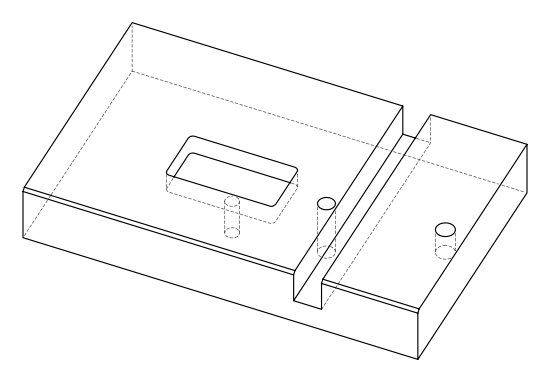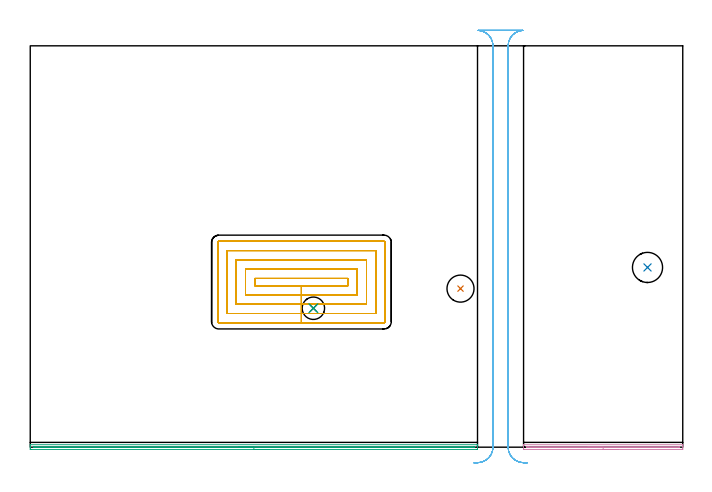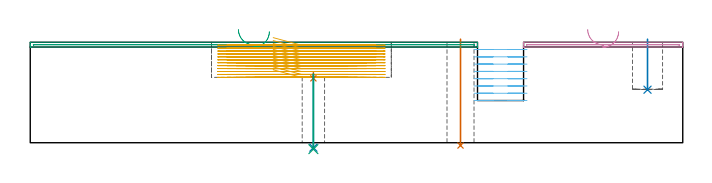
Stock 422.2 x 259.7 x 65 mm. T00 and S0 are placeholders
(PLAN: 9 operations, 7 tool changes, 46 min)
(1 INDEXABLE_INSERT_DRILL_THROUGH_HOLE_FROM_SOLID | STEP1HOLE_1 | NXT0302_006 | 0.28 min | 15605 mm3)
(2 INDEXABLE_INSERT_DRILL_BLIND_HOLE_FROM_SOLID | STEP1POCKET | NXT0302_010 | 0.13 min | 9086 mm3)
(3 AREA_MILL | FG_CHAMFER_SURFACE | UGT0205_001 | 4.77 min | 1398 mm3)
(4 AREA_MILL_1 | FG_CHAMFER_SURFACE_1 | UGT0205_001 | 1.79 min | 511 mm3)
(5 MILL_RECTANGULAR_POCKET | POCKET_RECTANGULAR_STRAIGHT | NXT0201_009 | Follow Part, ap 2, ae 75% | 28.64 min | 159825 mm3)
(6 MILL_RECTANGULAR_SLOT | SLOT_RECTANGULAR | UGT0201_094 | Follow Part, ap 5, ae 75% | 9.96 min | 291763 mm3)
(7 SPOT_DRILL | STEP1HOLE | NXT0321_9005460120000 | 0.03 min | 15 mm3)
(8 DRILL_THROUGH_HOLE_INTO_CENTER | STEP1HOLE | NXT0301_065 | 0.2 min | 2894 mm3)
(9 DRILL_TO_ENLARGE_THROUGH_HOLE | STEP1HOLE | NXT0301_106 | 0.2 min | 4045 mm3)
(TOOL NXT0302_006 | Index. Insert Drill 17.5mm [880-D1750L25-05] | D17.5 PA176 FL88 Z2)
(TOOL NXT0302_010 | Index. Insert Drill 19.5mm [880-D1950L25-05] | D19.5 PA176 FL98 Z2)
(TOOL UGT0205_001 | Chamfer Mill 20 x 3 x 45 deg. | D20 FL50 Z2)
(TOOL NXT0201_009 | ENDMILL 8mm [2P460-0800-NA 1630] | D8 FL26 Z6)
(TOOL UGT0201_094 | End mill 20 mm | D20 FL38 Z4)
(TOOL NXT0321_9005460120000 | NC Spot Drill, 142deg, 12mm, Carbide, Uncoated | D12 PA142 FL30 Z2)
(TOOL NXT0301_065 | Carbide Drill 9.4mm [860.1-0940-075A1-MM 2214] | D9.4 PA140 FL98 Z2)
(TOOL NXT0301_106 | Carbide Drill 14.5mm [860.1-1450-073A1-MM 2214] | D14.5 PA140 FL83 Z2)
(OP 1 INDEXABLE_INSERT_DRILL_THROUGH_HOLE_FROM_SOLID)
G17 G21 G94 G90
T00 M6
G54
G17 G0 G90 X278.4 Y102.6 S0 M3
G43 Z75. H1
G94 G81 G98 Z-1.806 F250. R67.
G80
M5
M2
(OP 2 INDEXABLE_INSERT_DRILL_BLIND_HOLE_FROM_SOLID)
G17 G21 G94 G90
T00 M6
G54
G17 G0 G90 X399.4 Y116.3 S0 M3
G43 Z75. H1
G94 G81 G98 Z34.3 F250. R67.
G80
M5
M2
(OP 3 AREA_MILL)
G17 G21 G94 G90
T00 M6
G54
G17 G0 G90 X154.7 Y-1.5 S1061 M3
G43 Z75. H0
Z71.9
G94 G1 X154.662 Z71.028 F250.
X154.548 Z70.164
X154.359 Z69.312
X154.097 Z68.48
X153.763 Z67.674
X153.36 Z66.9
X152.892 Z66.164
X152.36 Z65.472
X151.771 Z64.829
X151.128 Z64.24
X150.436 Z63.708
X149.7 Z63.24
X148.926 Z62.837
X148.12 Z62.503
X147.288 Z62.241
X146.436 Z62.052
X145.572 Z61.938
X144.7 Z61.9
X0.603
X0.284 Y-1.499 Z61.901
X0.031 Y-1.494 Z61.904
X0.004 Y-1.492 Z61.906
X0. Y-1.251 Z62.146
Y-0.687 Z62.709
Y-0.384 Z63.012
Y0.224 Z63.624
Y1.425 Z64.824
X0.001 Y1.513 Z64.905
X0.004 Y1.555 Z64.947
X0.01 Y1.597 Z64.988
X0.156 Y1.6 Z65.
X289.244
X289.39 Y1.597 Z64.988
X289.397 Y1.514 Z64.906
X289.4 Y1.425 Z64.824
Y0.225 Z63.624
Y-0.384 Z63.012
Y-0.687 Z62.709
X289.397 Y-1.251 Z62.146
X289.395 Y-1.492 Z61.906
X289.369 Y-1.494 Z61.904
X289.115 Y-1.5 Z61.9
X144.7
Y-0.086 Z63.314
X2.387
X2.079 Y-0.084 Z63.316
X2.03 Y-0.081 Z63.319
X2.012 Y-0.079 Z63.321
X2.009 Y-0.07 Z63.33
X2.003 Y-0.011 Z63.389
X2.01 Y0.166 Z63.566
X2.027 Y0.179 Z63.579
X2.047 Y0.182 Z63.582
X2.095 Y0.184 Z63.584
X2.192 Y0.185 Z63.585
X2.387 Y0.186 Z63.586
X287.013 Y0.185 Z63.585
X287.321 Y0.184 Z63.584
X287.37 Y0.181 Z63.581
X287.388 Y0.179 Z63.579
X287.391 Y0.17 Z63.57
X287.398 Y0.109 Z63.509
X287.397 Y-0.045 Z63.355
X287.394 Y-0.071 Z63.329
X287.391 Y-0.078 Z63.322
X287.38 Y-0.08 Z63.32
X287.292 Y-0.083 Z63.317
X287.013 Y-0.085 Z63.315
X286.707 Y-0.086 Z63.314
X144.7
X143.828 Z63.352
X142.964 Z63.466
X142.112 Z63.655
X141.28 Z63.917
X140.474 Z64.251
X139.7 Z64.654
X138.964 Z65.123
X138.272 Z65.654
X137.629 Z66.243
X137.04 Z66.886
X136.508 Z67.578
X136.04 Z68.314
X135.637 Z69.088
X135.303 Z69.894
X135.041 Z70.726
X134.852 Z71.578
X134.738 Z72.443
X134.7 Z73.314
G0 Z75.
M5
M2
(OP 4 AREA_MILL_1)
G17 G21 G94 G90
T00 M6
G54
G17 G0 G90 X380.7 Y-1.5 S1061 M3
G43 Z75. H0
Z71.9
G94 G1 X380.662 Z71.028 F250.
X380.548 Z70.164
X380.359 Z69.312
X380.097 Z68.48
X379.763 Z67.674
X379.36 Z66.9
X378.892 Z66.164
X378.36 Z65.472
X377.771 Z64.829
X377.128 Z64.24
X376.436 Z63.708
X375.7 Z63.24
X374.926 Z62.837
X374.12 Z62.503
X373.288 Z62.241
X372.436 Z62.052
X371.572 Z61.938
X370.7 Z61.9
X319.81
X319.492 Y-1.499 Z61.901
X319.238 Y-1.494 Z61.904
X319.205 Y-1.492 Z61.906
X319.2 Y-1.251 Z62.146
Y0.484 Z63.878
Y1.417 Z64.816
X319.203 Y1.51 Z64.902
X319.21 Y1.597 Z64.988
X319.364 Y1.6 Z65.
X422.036
X422.19 Y1.597 Z64.988
X422.197 Y1.51 Z64.902
X422.2 Y1.417 Z64.816
Y1.12 Z64.52
Y0.484 Z63.878
Y-0.702 Z62.695
X422.197 Y-1.251 Z62.146
X422.195 Y-1.492 Z61.906
X422.162 Y-1.494 Z61.904
X421.908 Y-1.5 Z61.9
X370.7
Y-0.086 Z63.314
X321.596 Y-0.085 Z63.315
X321.288 Y-0.084 Z63.316
X321.234 Y-0.081 Z63.319
X321.213 Y-0.079 Z63.321
X321.21 Y-0.069 Z63.331
X321.204 Y-0.003 Z63.397
X321.213 Y0.179 Z63.579
X321.397 Y0.182 Z63.582
X321.596 Y0.184 Z63.584
X321.903 Y0.185 Z63.585
X322.182 Y0.186 Z63.586
X419.804 Y0.185 Z63.585
X420.113 Y0.184 Z63.584
X420.166 Y0.181 Z63.581
X420.187 Y0.179 Z63.579
X420.19 Y0.169 Z63.569
X420.197 Y0.102 Z63.502
X420.192 Y-0.051 Z63.349
X420.19 Y-0.073 Z63.327
X420.17 Y-0.079 Z63.321
X420.083 Y-0.081 Z63.319
X419.804 Y-0.084 Z63.316
X419.497 Y-0.086 Z63.314
X419.191
X370.7
X369.828 Z63.352
X368.964 Z63.466
X368.112 Z63.655
X367.28 Z63.917
X366.474 Z64.251
X365.7 Z64.654
X364.964 Z65.123
X364.272 Z65.654
X363.629 Z66.243
X363.04 Z66.886
X362.508 Z67.578
X362.04 Z68.314
X361.637 Z69.088
X361.303 Z69.894
X361.041 Z70.726
X360.852 Z71.578
X360.738 Z72.443
X360.7 Z73.314
G0 Z75.
M5
M2
(OP 5 MILL_RECTANGULAR_POCKET)
G17 G21 G94 G90
T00 M6
G54
G17 G0 G90 X157.194 Y104.5 S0 M3
G43 Z75. H1
Z68.
G94 G1 X175.45 Z63.108 F250.
X205.6 F500.
Y109.2
X145.3
Y104.5
X175.45
Y98.5
X211.6
Y115.2
X139.3
Y98.5
X175.45
Y92.5
X217.6
Y121.2
X133.3
Y92.5
X175.45
Y86.5
X223.6
Y127.2
X127.3
Y86.5
X175.45
Y80.5
X228.9
G3 X229.6 Y81.2 R0.7
G1 Y132.5
G3 X228.9 Y133.2 R0.7
G1 X122.
G3 X121.3 Y132.5 R0.7
G1 Y81.2
G3 X122. Y80.5 R0.7
G1 X175.45
X176.45
G0 X157.194 Y104.5 Z66.108
G1 X175.45 Z61.217 F250.
X205.6 F500.
Y109.2
X145.3
Y104.5
X175.45
Y98.5
X211.6
Y115.2
X139.3
Y98.5
X175.45
Y92.5
X217.6
Y121.2
X133.3
Y92.5
X175.45
Y86.5
X223.6
Y127.2
X127.3
Y86.5
X175.45
Y80.5
X228.9
G3 X229.6 Y81.2 R0.7
G1 Y132.5
G3 X228.9 Y133.2 R0.7
G1 X122.
G3 X121.3 Y132.5 R0.7
G1 Y81.2
G3 X122. Y80.5 R0.7
G1 X175.45
X176.45
G0 X157.194 Y104.5 Z64.217
G1 X175.45 Z59.325 F250.
X205.6 F500.
Y109.2
X145.3
Y104.5
X175.45
Y98.5
X211.6
Y115.2
X139.3
Y98.5
X175.45
Y92.5
X217.6
Y121.2
X133.3
Y92.5
X175.45
Y86.5
X223.6
Y127.2
X127.3
Y86.5
X175.45
Y80.5
X228.9
G3 X229.6 Y81.2 R0.7
G1 Y132.5
G3 X228.9 Y133.2 R0.7
G1 X122.
G3 X121.3 Y132.5 R0.7
G1 Y81.2
G3 X122. Y80.5 R0.7
G1 X175.45
X176.45
G0 X157.194 Y104.5 Z62.325
G1 X175.45 Z57.433 F250.
X205.6 F500.
Y109.2
X145.3
Y104.5
X175.45
Y98.5
X211.6
Y115.2
X139.3
Y98.5
X175.45
Y92.5
X217.6
Y121.2
X133.3
Y92.5
X175.45
Y86.5
X223.6
Y127.2
X127.3
Y86.5
X175.45
Y80.5
X228.9
G3 X229.6 Y81.2 R0.7
G1 Y132.5
G3 X228.9 Y133.2 R0.7
G1 X122.
G3 X121.3 Y132.5 R0.7
G1 Y81.2
G3 X122. Y80.5 R0.7
G1 X175.45
X176.45
G0 X157.194 Y104.5 Z60.433
G1 X175.45 Z55.542 F250.
X205.6 F500.
Y109.2
X145.3
Y104.5
X175.45
Y98.5
X211.6
Y115.2
X139.3
Y98.5
X175.45
Y92.5
X217.6
Y121.2
X133.3
Y92.5
X175.45
Y86.5
X223.6
Y127.2
X127.3
Y86.5
X175.45
Y80.5
X228.9
G3 X229.6 Y81.2 R0.7
G1 Y132.5
G3 X228.9 Y133.2 R0.7
G1 X122.
G3 X121.3 Y132.5 R0.7
G1 Y81.2
G3 X122. Y80.5 R0.7
G1 X175.45
X176.45
G0 X157.194 Y104.5 Z58.542
G1 X175.45 Z53.65 F250.
X205.6 F500.
Y109.2
X145.3
Y104.5
X175.45
Y98.5
X211.6
Y115.2
X139.3
Y98.5
X175.45
Y92.5
X217.6
Y121.2
X133.3
Y92.5
X175.45
Y86.5
X223.6
Y127.2
X127.3
Y86.5
X175.45
Y80.5
X228.9
G3 X229.6 Y81.2 R0.7
G1 Y132.5
G3 X228.9 Y133.2 R0.7
G1 X122.
G3 X121.3 Y132.5 R0.7
G1 Y81.2
G3 X122. Y80.5 R0.7
G1 X175.45
X176.45
G0 X157.194 Y104.5 Z56.65
G1 X175.45 Z51.758 F250.
X205.6 F500.
Y109.2
X145.3
Y104.5
X175.45
Y98.5
X211.6
Y115.2
X139.3
Y98.5
X175.45
Y92.5
X217.6
Y121.2
X133.3
Y92.5
X175.45
Y86.5
X223.6
Y127.2
X127.3
Y86.5
X175.45
Y80.5
X228.9
G3 X229.6 Y81.2 R0.7
G1 Y132.5
G3 X228.9 Y133.2 R0.7
G1 X122.
G3 X121.3 Y132.5 R0.7
G1 Y81.2
G3 X122. Y80.5 R0.7
G1 X175.45
X176.45
G0 X157.194 Y104.5 Z54.758
G1 X175.45 Z49.867 F250.
X205.6 F500.
Y109.2
X145.3
Y104.5
X175.45
Y98.5
X211.6
Y115.2
X139.3
Y98.5
X175.45
Y92.5
X217.6
Y121.2
X133.3
Y92.5
X175.45
Y86.5
X223.6
Y127.2
X127.3
Y86.5
X175.45
Y80.5
X228.9
G3 X229.6 Y81.2 R0.7
G1 Y132.5
G3 X228.9 Y133.2 R0.7
G1 X122.
G3 X121.3 Y132.5 R0.7
G1 Y81.2
G3 X122. Y80.5 R0.7
G1 X175.45
X176.45
G0 X157.194 Y104.5 Z52.867
G1 X175.45 Z47.975 F250.
X205.6 F500.
Y109.2
X145.3
Y104.5
X175.45
Y98.5
X211.6
Y115.2
X139.3
Y98.5
X175.45
Y92.5
X217.6
Y121.2
X133.3
Y92.5
X175.45
Y86.5
X223.6
Y127.2
X127.3
Y86.5
X175.45
Y80.5
X228.9
G3 X229.6 Y81.2 R0.7
G1 Y132.5
G3 X228.9 Y133.2 R0.7
G1 X122.
G3 X121.3 Y132.5 R0.7
G1 Y81.2
G3 X122. Y80.5 R0.7
G1 X175.45
X176.45
G0 X157.194 Y104.5 Z50.975
G1 X175.45 Z46.083 F250.
X205.6 F500.
Y109.2
X145.3
Y104.5
X175.45
Y98.5
X211.6
Y115.2
X139.3
Y98.5
X175.45
Y92.5
X217.6
Y121.2
X133.3
Y92.5
X175.45
Y86.5
X223.6
Y127.2
X127.3
Y86.5
X175.45
Y80.5
X228.9
G3 X229.6 Y81.2 R0.7
G1 Y132.5
G3 X228.9 Y133.2 R0.7
G1 X122.
G3 X121.3 Y132.5 R0.7
G1 Y81.2
G3 X122. Y80.5 R0.7
G1 X175.45
X176.45
G0 X157.194 Y104.5 Z49.083
G1 X175.45 Z44.192 F250.
X205.6 F500.
Y109.2
X145.3
Y104.5
X175.45
Y98.5
X211.6
Y115.2
X139.3
Y98.5
X175.45
Y92.5
X217.6
Y121.2
X133.3
Y92.5
X175.45
Y86.5
X223.6
Y127.2
X127.3
Y86.5
X175.45
Y80.5
X228.9
G3 X229.6 Y81.2 R0.7
G1 Y132.5
G3 X228.9 Y133.2 R0.7
G1 X122.
G3 X121.3 Y132.5 R0.7
G1 Y81.2
G3 X122. Y80.5 R0.7
G1 X175.45
X176.45
G0 X157.194 Y104.5 Z47.192
G1 X175.45 Z42.3 F250.
X205.6 F500.
Y109.2
X145.3
Y104.5
X175.45
Y98.5
X211.6
Y115.2
X139.3
Y98.5
X175.45
Y92.5
X217.6
Y121.2
X133.3
Y92.5
X175.45
Y86.5
X223.6
Y127.2
X127.3
Y86.5
X175.45
Y80.5
X228.9
G3 X229.6 Y81.2 R0.7
G1 Y132.5
G3 X228.9 Y133.2 R0.7
G1 X122.
G3 X121.3 Y132.5 R0.7
G1 Y81.2
G3 X122. Y80.5 R0.7
G1 X175.45
X176.45
G0 Z75.
M5
M2
(OP 6 MILL_RECTANGULAR_SLOT)
G17 G21 G94 G90
T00 M6
G54
G17 G0 G90 X321.417 Y-10.202 S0 M3
G43 Z75. H0
Z60.287
G94 G1 X318.426 Y-9.97 F250.
G2 X309.2 Y0. R10. F500.
G1 Y259.7
G2 X318.753 Y269.69 R10.
G1 Y269.7
X289.847
Y269.69
G2 X299.4 Y259.7 R10.
G1 Y0.
G2 X290.174 Y-9.97 R10.
G1 X287.183 Y-10.202 F250.
G0 X321.417 Z55.575
G1 X318.426 Y-9.97
G2 X309.2 Y0. R10. F500.
G1 Y259.7
G2 X318.753 Y269.69 R10.
G1 Y269.7
X289.847
Y269.69
G2 X299.4 Y259.7 R10.
G1 Y0.
G2 X290.174 Y-9.97 R10.
G1 X287.183 Y-10.202 F250.
G0 X321.417 Z50.862
G1 X318.426 Y-9.97
G2 X309.2 Y0. R10. F500.
G1 Y259.7
G2 X318.753 Y269.69 R10.
G1 Y269.7
X289.847
Y269.69
G2 X299.4 Y259.7 R10.
G1 Y0.
G2 X290.174 Y-9.97 R10.
G1 X287.183 Y-10.202 F250.
G0 X321.417 Z46.15
G1 X318.426 Y-9.97
G2 X309.2 Y0. R10. F500.
G1 Y259.7
G2 X318.753 Y269.69 R10.
G1 Y269.7
X289.847
Y269.69
G2 X299.4 Y259.7 R10.
G1 Y0.
G2 X290.174 Y-9.97 R10.
G1 X287.183 Y-10.202 F250.
G0 X321.417 Z41.437
G1 X318.426 Y-9.97
G2 X309.2 Y0. R10. F500.
G1 Y259.7
G2 X318.753 Y269.69 R10.
G1 Y269.7
X289.847
Y269.69
G2 X299.4 Y259.7 R10.
G1 Y0.
G2 X290.174 Y-9.97 R10.
G1 X287.183 Y-10.202 F250.
G0 X321.417 Z36.725
G1 X318.426 Y-9.97
G2 X309.2 Y0. R10. F500.
G1 Y259.7
G2 X318.753 Y269.69 R10.
G1 Y269.7
X289.847
Y269.69
G2 X299.4 Y259.7 R10.
G1 Y0.
G2 X290.174 Y-9.97 R10.
G1 X287.183 Y-10.202 F250.
G0 X321.417 Z32.012
G1 X318.426 Y-9.97
G2 X309.2 Y0. R10. F500.
G1 Y259.7
G2 X318.753 Y269.69 R10.
G1 Y269.7
X289.847
Y269.69
G2 X299.4 Y259.7 R10.
G1 Y0.
G2 X290.174 Y-9.97 R10.
G1 X287.183 Y-10.202 F250.
G0 X321.417 Z27.3
G1 X318.426 Y-9.97
G2 X309.2 Y0. R10. F500.
G1 Y259.7
G2 X318.753 Y269.69 R10.
G1 Y269.7
X289.847
Y269.69
G2 X299.4 Y259.7 R10.
G1 Y0.
G2 X290.174 Y-9.97 R10.
G1 X287.183 Y-10.202 F250.
G0 Z75.
M5
M2
(OP 7 SPOT_DRILL)
G17 G21 G94 G90
T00 M6
G54
G17 G0 G90 X183.2 Y89.9 S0 M3
G43 Z75. H0
G94 G81 G98 Z41.676 F250. R45.3
G80
M5
M2
(OP 8 DRILL_THROUGH_HOLE_INTO_CENTER)
G17 G21 G94 G90
T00 M6
G54
G17 G0 G90 X183.2 Y89.9 S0 M3
G43 Z75. H1
G94 G73 G98 Z-3.211 F250. Q9.102 R44.3
G80
M5
M2
(OP 9 DRILL_TO_ENLARGE_THROUGH_HOLE)
G17 G21 G94 G90
T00 M6
G54
G17 G0 G90 X183.2 Y89.9 S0 M3
G43 Z75. H1
G94 G73 G98 Z-4.139 F250. Q11.61 R44.3
G80
M5
M2
